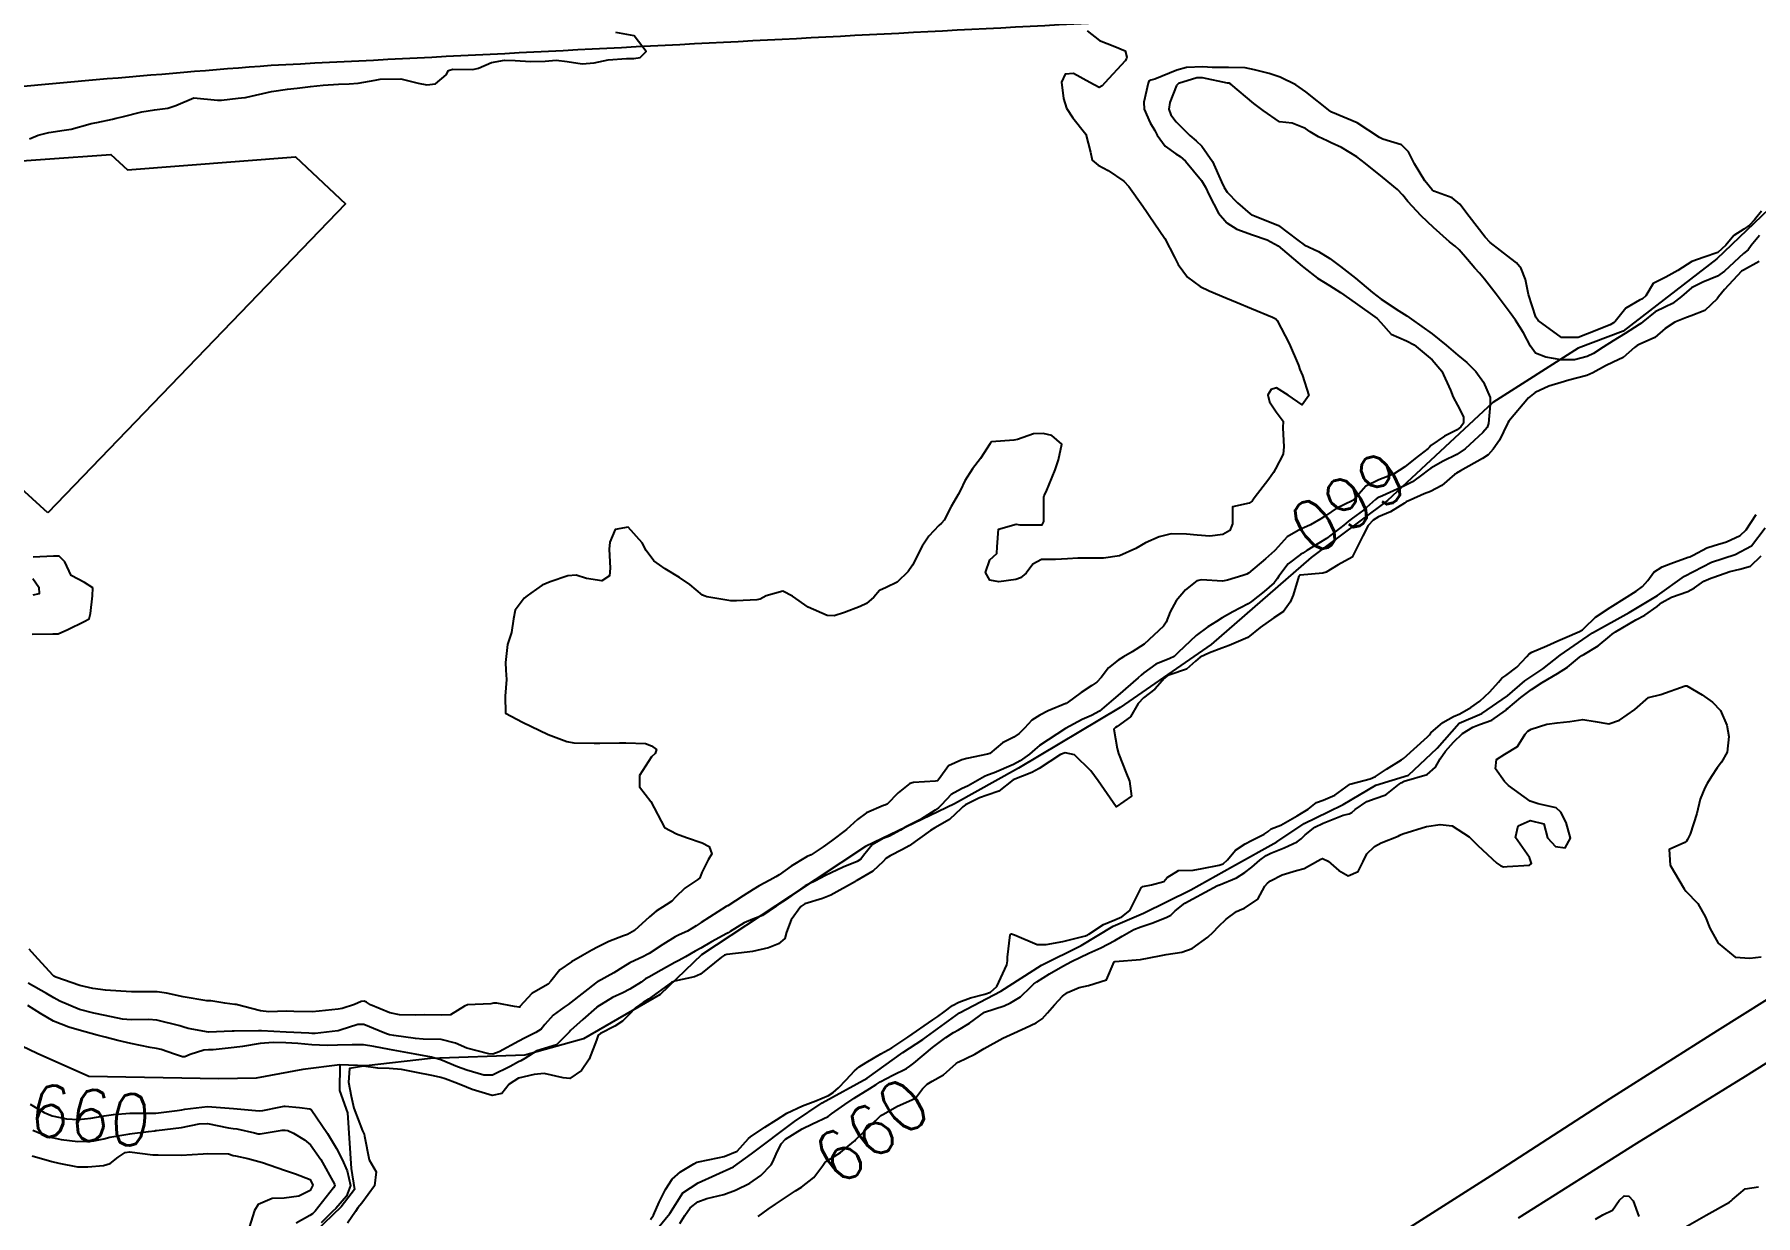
# Model space of a CAD drawing. Header units: metres. Extents: x 292545 to 299085, y 7450245 to 7463078.
# Drawn here: x 295936.3 to 296069.5, y 7459331.9 to 7459423.3 of the extents above; entities that cross this region are included whole.
import ezdxf
from ezdxf.enums import TextEntityAlignment as Align

# ---------------------------------------------------------------- set-up
doc = ezdxf.new("R2010")
doc.units = ezdxf.units.M
for name, color, linetype in [('Cotas', 45, 'Continuous'), ('Curvas de Nivel 1m', 11, 'Continuous'), ('Curvas de Nivel 5m', 15, 'Continuous'), ('Edificações', 30, 'Continuous'), ('Hidrografia', 140, 'Continuous'), ('Linha Férrea', 20, 'Continuous'), ('Vias Primárias', 230, 'Continuous')]:
    doc.layers.add(name, color=color, linetype=linetype)
doc.styles.add('Style-STANDARD', font='STANDARD.shx')

msp = doc.modelspace()

# ---------------------------------------------------------------- linework, layer by layer
at = {"layer": 'Curvas de Nivel 1m', "flags": 128}
for points, elevation in [([(296017.77, 7459423.56), (296018.72, 7459422.8), (296019.91, 7459422.33), (296020.71, 7459422), (296020.84, 7459421.52), (296020.81, 7459421.41), (296020.7, 7459421.24), (296019.13, 7459419.54), (296018.93, 7459419.3), (296018.68, 7459419.16), (296017.96, 7459419.56), (296016.69, 7459420.25), (296016.06, 7459420.2), (296015.78, 7459419.58), (296015.93, 7459418.31), (296016.15, 7459417.57), (296016.65, 7459416.83), (296017.66, 7459415.56), (296018.01, 7459414.16), (296018.15, 7459413.55), (296018.61, 7459413.17), (296019.39, 7459412.75), (296020.59, 7459411.91), (296020.98, 7459411.52), (296022.07, 7459410), (296022.39, 7459409.5), (296022.56, 7459409.27), (296023.77, 7459407.49), (296024.52, 7459406.05), (296024.81, 7459405.48), (296025.53, 7459404.49), (296026.5, 7459403.78), (296027.2, 7459403.44), (296028.48, 7459402.9), (296029.36, 7459402.54), (296030.47, 7459402.06), (296032.1, 7459401.39), (296032.35, 7459401.27), (296032.46, 7459401.14), (296033.39, 7459399.37), (296034.1, 7459397.69), (296034.21, 7459397.36), (296034.42, 7459396.88), (296034.9, 7459395.35), (296034.39, 7459394.61), (296033.31, 7459395.37), (296032.4, 7459395.93), (296031.99, 7459395.8), (296031.73, 7459395.39), (296031.85, 7459394.85), (296032.38, 7459394.08), (296032.93, 7459393.37), (296032.9, 7459392.84), (296032.98, 7459391.37), (296032.91, 7459390.8), (296032.33, 7459389.68), (296032.16, 7459389.38), (296031.81, 7459388.88), (296030.68, 7459387.4), (296030.53, 7459387.18), (296030.3, 7459387.02), (296029, 7459386.72), (296028.99, 7459385.42), (296028.79, 7459384.9), (296028.26, 7459384.58), (296027.24, 7459384.47), (296026.26, 7459384.54), (296025.43, 7459384.62), (296024.26, 7459384.64), (296023.33, 7459384.42), (296022.26, 7459383.96), (296021.52, 7459383.51), (296020.25, 7459382.94), (296019.02, 7459382.77), (296018.25, 7459382.76), (296017.04, 7459382.76), (296016.24, 7459382.71), (296015.32, 7459382.66), (296014.24, 7459382.67), (296013.55, 7459382.3), (296013.04, 7459381.61), (296012.6, 7459381.24), (296012.23, 7459381.12), (296010.92, 7459380.94), (296010.22, 7459381.05), (296009.89, 7459381.65), (296010.24, 7459382.63), (296010.77, 7459383.11), (296010.8, 7459383.63), (296010.91, 7459385), (296012.28, 7459385.38), (296012.56, 7459385.33), (296014.27, 7459385.33), (296014.41, 7459385.6), (296014.41, 7459387.49), (296014.43, 7459387.6), (296014.6, 7459387.89), (296015.28, 7459389.59), (296015.54, 7459390.37), (296015.79, 7459391.58), (296015.02, 7459392.25), (296014.36, 7459392.4), (296013.6, 7459392.37), (296012.36, 7459391.95), (296012.09, 7459391.89), (296010.35, 7459391.77), (296010.25, 7459391.64), (296009.52, 7459390.47), (296008.9, 7459389.66), (296008.31, 7459388.73), (296007.96, 7459388.02), (296007.78, 7459387.68), (296007.23, 7459386.75), (296006.69, 7459385.69), (296006.5, 7459385.47), (296006.28, 7459385.28), (296005.51, 7459384.45), (296005, 7459383.7), (296004.24, 7459382.23), (296003.91, 7459381.72), (296003.06, 7459380.9), (296002.21, 7459380.49), (296001.7, 7459380.26), (296001.26, 7459379.75), (296000.69, 7459379.26), (296000.2, 7459379.02), (295998.98, 7459378.57), (295998.19, 7459378.29), (295997.66, 7459378.32), (295996.19, 7459378.97), (295994.98, 7459379.82), (295994.22, 7459380.22), (295992.93, 7459379.85), (295992.47, 7459379.6), (295992.21, 7459379.53), (295990.63, 7459379.45), (295990.21, 7459379.46), (295988.34, 7459379.77), (295988.21, 7459379.81), (295988.02, 7459379.9), (295987.02, 7459380.72), (295986.23, 7459381.27), (295985.13, 7459381.94), (295984.24, 7459382.56), (295983.64, 7459383.35), (295983.34, 7459383.96), (295982.27, 7459385.15), (295981.26, 7459384.99), (295980.83, 7459383.99), (295980.79, 7459383.45), (295980.88, 7459381.99), (295980.82, 7459381.4), (295980.22, 7459381), (295979.03, 7459381.2), (295978.23, 7459381.45), (295977.6, 7459381.4), (295976.22, 7459380.94), (295975.6, 7459380.67), (295974.73, 7459380.06), (295974.44, 7459379.84), (295974.21, 7459379.67), (295973.52, 7459378.75), (295973.39, 7459378.08), (295973.24, 7459377.01), (295972.92, 7459376.08), (295972.76, 7459374.7), (295972.81, 7459374.09), (295972.84, 7459373.38), (295972.74, 7459372.09), (295972.77, 7459370.76), (295974.09, 7459370.07), (295976.08, 7459369.11), (295977.52, 7459368.58), (295978.07, 7459368.47), (295979.64, 7459368.44), (295980.07, 7459368.45), (295981.59, 7459368.47), (295982.07, 7459368.49), (295983.61, 7459368.42), (295984.07, 7459368.24), (295984.44, 7459367.95), (295984.36, 7459367.65), (295984.06, 7459367.39), (295983.13, 7459365.96), (295983.14, 7459365.07), (295984.02, 7459363.95), (295985.08, 7459361.94), (295985.99, 7459361.45), (295986.76, 7459361.15), (295987.98, 7459360.74), (295988.52, 7459360.45), (295988.72, 7459359.9), (295988.44, 7459359.42), (295987.95, 7459358.46), (295987.81, 7459358.04), (295987.64, 7459357.91), (295986.63, 7459357.23), (295985.93, 7459356.54), (295985.63, 7459356.23), (295985.21, 7459355.94), (295984.42, 7459355.45), (295983.91, 7459355.03), (295982.74, 7459353.97), (295982.21, 7459353.66), (295981.9, 7459353.54), (295980.77, 7459353.11), (295979.88, 7459352.68), (295979.44, 7459352.45), (295978.73, 7459352.02), (295977.87, 7459351.54), (295976.98, 7459350.92), (295976.28, 7459350.05), (295976.08, 7459349.82), (295975.85, 7459349.68), (295974.82, 7459349.08), (295973.89, 7459348.07), (295973.87, 7459348.04), (295973.83, 7459348.02), (295973.48, 7459348.08), (295972.09, 7459348.35), (295971.84, 7459348.33), (295971.64, 7459348.3), (295969.83, 7459348.2), (295969.61, 7459348.12), (295968.52, 7459347.44), (295967.82, 7459347.4), (295966.54, 7459347.44), (295965.82, 7459347.41), (295964.58, 7459347.43), (295963.82, 7459347.59), (295962.34, 7459348.21), (295962.03, 7459348.41), (295961.84, 7459348.49), (295961.6, 7459348.46), (295961.1, 7459348.23), (295960.13, 7459347.93), (295959.83, 7459347.87), (295958.36, 7459347.72), (295957.82, 7459347.68), (295956.4, 7459347.7), (295955.82, 7459347.71), (295954.46, 7459347.67), (295953.82, 7459347.74), (295951.93, 7459348.23), (295951.83, 7459348.25), (295951.07, 7459348.34), (295949.99, 7459348.51), (295949.83, 7459348.52), (295949.67, 7459348.52), (295947.84, 7459348.84), (295946.55, 7459349.11), (295945.84, 7459349.21), (295945.03, 7459349.23), (295943.84, 7459349.23), (295943.01, 7459349.27), (295941.84, 7459349.35), (295940.86, 7459349.48), (295939.85, 7459349.72), (295937.99, 7459350.36), (295937.85, 7459350.43), (295937.76, 7459350.5), (295936.37, 7459352.02), (295935.93, 7459352.52)], 661), ([(295935.95, 7459415.2), (295936.63, 7459415.47), (295937.45, 7459415.69), (295938.63, 7459415.86), (295939.17, 7459415.95), (295940.64, 7459416.35), (295940.74, 7459416.37), (295941.17, 7459416.46), (295942.37, 7459416.73), (295942.65, 7459416.79), (295943.12, 7459416.91), (295944.65, 7459417.28), (295945.63, 7459417.43), (295946.65, 7459417.58), (295947.28, 7459417.77), (295948.66, 7459418.38), (295950.49, 7459418.18), (295950.66, 7459418.18), (295950.81, 7459418.2), (295952.09, 7459418.34), (295952.61, 7459418.39), (295952.66, 7459418.39), (295952.76, 7459418.42), (295954.67, 7459418.87), (295955.92, 7459419.04), (295956.67, 7459419.12), (295957.69, 7459419.25), (295958.67, 7459419.34), (295959.85, 7459419.42), (295960.68, 7459419.46), (295961.39, 7459419.51), (295962.68, 7459419.74), (295963.07, 7459419.81), (295964.68, 7459419.83), (295966.02, 7459419.51), (295966.68, 7459419.38), (295967.37, 7459419.45), (295968.18, 7459420.15), (295968.36, 7459420.47), (295968.69, 7459420.59), (295970.25, 7459420.55), (295970.69, 7459420.66), (295971.7, 7459421.1), (295972.7, 7459421.27), (295973.52, 7459421.26), (295974.7, 7459421.18), (295975.85, 7459421.2), (295976.7, 7459421.27), (295977.54, 7459421.19), (295978.69, 7459420.99), (295979.63, 7459421.07), (295980.7, 7459421.31), (295982.13, 7459421.41), (295982.7, 7459421.42), (295983.18, 7459421.49), (295983.64, 7459421.96), (295982.72, 7459423.16), (295981.3, 7459423.42)], 661), ([(296069.77, 7459407.71), (296069.12, 7459406.94), (296068.87, 7459406.61), (296068.53, 7459406.32), (296067.05, 7459404.97), (296066.51, 7459404.57), (296065.38, 7459404.12), (296064.5, 7459403.67), (296063.72, 7459403.01), (296063.04, 7459402.47), (296062.48, 7459402.2), (296061.7, 7459401.82), (296060.73, 7459401.05), (296060.59, 7459400.92), (296060.46, 7459400.83), (296059.38, 7459400.13), (296058.45, 7459399.57), (296057.67, 7459399.08), (296056.93, 7459398.59), (296056.43, 7459398.35), (296055.45, 7459398.09), (296054.43, 7459398.1), (296053.24, 7459398.32), (296052.44, 7459398.61), (296052.05, 7459399.15), (296051.5, 7459400.2), (296050.89, 7459401.16), (296050.47, 7459401.74), (296049.38, 7459403.18), (296048.5, 7459404.33), (296048.11, 7459404.8), (296047.75, 7459405.2), (296047.18, 7459405.87), (296046.53, 7459406.62), (296046.21, 7459406.9), (296045.78, 7459407.22), (296044.55, 7459408.33), (296043.6, 7459409.25), (296042.57, 7459410.36), (296042.17, 7459410.85), (296041.76, 7459411.27), (296040.6, 7459412.23), (296039.28, 7459413.3), (296038.62, 7459413.81), (296037.43, 7459414.52), (296036.63, 7459414.88), (296036.32, 7459415.03), (296035.66, 7459415.34), (296035.01, 7459415.73), (296034.64, 7459415.99), (296033.61, 7459416.41), (296032.64, 7459416.51), (296031.36, 7459417.39), (296030.66, 7459417.93), (296028.87, 7459419.43), (296028.74, 7459419.49), (296028.68, 7459419.49), (296028.62, 7459419.5), (296026.69, 7459419.92), (296026.23, 7459419.92), (296024.82, 7459419.47), (296024.74, 7459419.41), (296024.68, 7459419.31), (296024.14, 7459418), (296024.08, 7459417.48), (296024.23, 7459417.06), (296024.64, 7459416.52), (296025.69, 7459415.46), (296026.2, 7459415.03), (296026.62, 7459414.63), (296027.44, 7459413.44), (296028.16, 7459411.86), (296028.35, 7459411.43), (296028.58, 7459411.07), (296029.39, 7459410.24), (296030.37, 7459409.4), (296030.48, 7459409.32), (296030.56, 7459409.29), (296030.71, 7459409.25), (296032.55, 7459408.5), (296034.05, 7459407.36), (296034.53, 7459407.01), (296035.65, 7459406.47), (296036.52, 7459405.94), (296037.36, 7459405.32), (296038.5, 7459404.43), (296039.84, 7459403.3), (296040.49, 7459402.8), (296041.86, 7459401.88), (296042.47, 7459401.5), (296042.85, 7459401.26), (296044.45, 7459400.12), (296045.53, 7459399.23), (296046.44, 7459398.46), (296047.12, 7459397.9), (296047.83, 7459397.2), (296048.41, 7459396.38), (296048.93, 7459395.18), (296048.93, 7459394.64), (296048.81, 7459393.19), (296048.7, 7459392.86), (296048.36, 7459392.49), (296047.69, 7459391.87), (296046.99, 7459391.21), (296046.34, 7459390.77), (296045.3, 7459390.26), (296044.33, 7459389.72), (296044.05, 7459389.52), (296043.72, 7459389.25), (296042.91, 7459388.66), (296042.31, 7459388.35), (296040.6, 7459387.58), (296040.3, 7459387.45), (296040.2, 7459387.4), (296040.07, 7459387.29), (296039.12, 7459386.48), (296038.28, 7459385.85), (296037.97, 7459385.62), (296037.6, 7459385.32), (296036.26, 7459384.27), (296035.68, 7459383.92), (296034.75, 7459383.35), (296034.45, 7459383.16), (296034.25, 7459383.05), (296033.3, 7459382.31), (296032.59, 7459381.38), (296032.46, 7459381.15), (296032.23, 7459380.86), (296031.44, 7459380.17), (296030.46, 7459379.41), (296030.2, 7459379.24), (296029.02, 7459378.6), (296028.19, 7459378.14), (296027.75, 7459377.87), (296027.1, 7459377.44), (296026.18, 7459376.79), (296024.81, 7459375.47), (296024.48, 7459375.15), (296024.16, 7459375), (296023.08, 7459374.56), (296022.14, 7459373.88), (296021.93, 7459373.71), (296021.7, 7459373.51), (296020.12, 7459372.15), (296019.79, 7459371.86), (296019.44, 7459371.54), (296018.72, 7459370.93), (296018.1, 7459370.6), (296017.37, 7459370.28), (296016.08, 7459369.59), (296014.07, 7459368.26), (296013.7, 7459367.97), (296013.31, 7459367.61), (296012.59, 7459367.08), (296012.05, 7459366.81), (296010.56, 7459366.16), (296010.05, 7459365.97), (296009.81, 7459365.88), (296009.45, 7459365.66), (296008.55, 7459365.15), (296008.03, 7459364.93), (296007.23, 7459364.48), (296006.49, 7459363.69), (296006.26, 7459363.44), (296006.01, 7459363.26), (296004.86, 7459362.56), (296004, 7459362.11), (296003.74, 7459361.98), (296003.33, 7459361.73), (296002.46, 7459361.27), (296001.99, 7459361.08), (296001.13, 7459360.6), (296000.47, 7459359.75), (296000.25, 7459359.47), (295999.97, 7459359.31), (295998.88, 7459358.86), (295997.95, 7459358.42), (295997.53, 7459358.21), (295996.74, 7459357.8), (295996.2, 7459357.55), (295995.94, 7459357.41), (295994.47, 7459356.37), (295993.92, 7459356), (295993.83, 7459355.94), (295993.7, 7459355.84), (295992.64, 7459355.13), (295991.91, 7459354.83), (295991.23, 7459354.55), (295990.14, 7459353.88), (295989.99, 7459353.79), (295989.9, 7459353.74), (295988.71, 7459353.08), (295987.88, 7459352.59), (295987.44, 7459352.35), (295986.7, 7459351.92), (295986.17, 7459351.63), (295985.87, 7459351.48), (295984.81, 7459350.89), (295983.86, 7459350.35), (295983.61, 7459350.21), (295983.26, 7459349.97), (295982.4, 7459349.42), (295981.84, 7459349.14), (295981.06, 7459348.77), (295979.83, 7459348.02), (295979.81, 7459348), (295978.76, 7459347.07), (295977.81, 7459346.22), (295977.71, 7459346.13), (295977.63, 7459346.03), (295976.71, 7459345.12), (295975.79, 7459344.84), (295975.2, 7459344.65), (295974.27, 7459344.07), (295973.96, 7459343.88), (295973.78, 7459343.79), (295973.14, 7459343.44), (295971.77, 7459342.78), (295971.1, 7459342.78), (295969.77, 7459343.17), (295969.07, 7459343.42), (295967.78, 7459343.95), (295967.06, 7459344.16), (295965.79, 7459344.4), (295965.51, 7459344.45), (295963.79, 7459344.76), (295962.58, 7459344.99), (295961.79, 7459345.12), (295960.91, 7459345.11), (295959.79, 7459345.08), (295958.97, 7459345.07), (295957.79, 7459345.11), (295956.72, 7459345.21), (295955.79, 7459345.27), (295954.8, 7459345.3), (295953.79, 7459345.21), (295952.44, 7459344.98), (295951.79, 7459344.9), (295950.16, 7459344.73), (295949.79, 7459344.72), (295949.44, 7459344.71), (295948.38, 7459344.37), (295947.96, 7459344.2), (295947.78, 7459344.2), (295947.64, 7459344.24), (295947.17, 7459344.39), (295946.13, 7459344.75), (295945.79, 7459344.83), (295945.3, 7459344.91), (295943.79, 7459345.21), (295942.79, 7459345.45), (295941.8, 7459345.7), (295941.2, 7459345.87), (295939.81, 7459346.26), (295938.99, 7459346.49), (295937.82, 7459346.94), (295936.8, 7459347.53), (295935.83, 7459348.16)], 659), ([(296069.74, 7459405.71), (296068.51, 7459405.05), (296068.36, 7459404.95), (296067.06, 7459403.53), (296066.6, 7459402.98), (296066.49, 7459402.83), (296065.54, 7459401.93), (296064.47, 7459401.5), (296064.1, 7459401.37), (296063.21, 7459401.02), (296062.46, 7459400.52), (296061.66, 7459399.83), (296060.45, 7459399.28), (296060.29, 7459399.21), (296060.09, 7459399.05), (296059.22, 7459398.28), (296058.43, 7459397.92), (296057.85, 7459397.65), (296056.87, 7459397.09), (296056.41, 7459396.9), (296055, 7459396.52), (296054.41, 7459396.36), (296053.47, 7459396.06), (296052.4, 7459395.57), (296051.89, 7459395.15), (296050.37, 7459393.37), (296050.3, 7459393.24), (296050.27, 7459393.17), (296049.64, 7459391.89), (296049.15, 7459391.18), (296048.77, 7459390.76), (296048.34, 7459390.47), (296046.64, 7459389.52), (296046.32, 7459389.33), (296046.26, 7459389.29), (296046.17, 7459389.22), (296045.18, 7459388.37), (296044.31, 7459387.93), (296043.83, 7459387.73), (296042.73, 7459387.26), (296042.44, 7459387.12), (296042.3, 7459387.02), (296041.21, 7459386.35), (296040.28, 7459385.96), (296039.87, 7459385.71), (296039.5, 7459385.3), (296039.09, 7459384.48), (296038.49, 7459383.31), (296038.42, 7459383.14), (296038.25, 7459382.83), (296037.16, 7459382.24), (296036.24, 7459381.68), (296035.98, 7459381.6), (296034.23, 7459381.45), (296034.17, 7459381.42), (296034.13, 7459381.36), (296033.68, 7459379.9), (296033.46, 7459379.37), (296032.94, 7459378.63), (296032.19, 7459378.14), (296031.14, 7459377.4), (296030.18, 7459376.63), (296028.75, 7459376), (296028.17, 7459375.81), (296027.23, 7459375.44), (296026.5, 7459375.1), (296026.15, 7459374.79), (296025.43, 7459374.18), (296024.14, 7459373.74), (296023.95, 7459373.67), (296023.74, 7459373.48), (296022.98, 7459372.64), (296022.12, 7459371.97), (296021.71, 7459371.51), (296021.12, 7459370.49), (296020.09, 7459369.74), (296019.95, 7459369.67), (296019.82, 7459369.53), (296020.07, 7459368.05), (296020.19, 7459367.66), (296020.24, 7459367.53), (296020.75, 7459366.22), (296021.03, 7459365.52), (296021.2, 7459364.34), (296020.01, 7459363.53), (296018.62, 7459365.54), (296018.05, 7459366.32), (296016.77, 7459367.56), (296016.06, 7459367.7), (296015.7, 7459367.58), (296014.05, 7459366.48), (296013.49, 7459366.17), (296012.04, 7459365.62), (296010.93, 7459364.74), (296010.02, 7459364.43), (296009.44, 7459364.23), (296008.36, 7459363.67), (296008.15, 7459363.53), (296008.01, 7459363.39), (296007.12, 7459362.56), (296005.99, 7459361.9), (296005.65, 7459361.7), (296003.98, 7459360.5), (296003.48, 7459360.22), (296002.52, 7459359.73), (296002.19, 7459359.52), (296001.97, 7459359.3), (296001.17, 7459358.54), (295999.94, 7459357.82), (295999.9, 7459357.8), (295999.83, 7459357.76), (295997.93, 7459356.69), (295997.29, 7459356.44), (295995.93, 7459356.02), (295995.62, 7459355.81), (295994.86, 7459354.78), (295994.51, 7459353.83), (295994.38, 7459353.35), (295993.89, 7459352.94), (295993.11, 7459352.62), (295991.88, 7459352.34), (295991.47, 7459352.28), (295989.88, 7459352.11), (295989.71, 7459352.05), (295989.47, 7459351.89), (295987.86, 7459350.58), (295987.4, 7459350.37), (295985.85, 7459350.03), (295985.62, 7459349.93), (295983.84, 7459348.66), (295983.41, 7459348.39), (295982.83, 7459347.97), (295982.34, 7459347.46), (295981.82, 7459346.96), (295981.23, 7459346.57), (295980.12, 7459346), (295979.94, 7459345.86), (295979.8, 7459345.49), (295979.25, 7459344.01), (295978.66, 7459343.13), (295977.76, 7459342.51), (295977.24, 7459342.56), (295975.77, 7459342.91), (295975, 7459342.83), (295973.77, 7459342.53), (295973.06, 7459342.08), (295972.49, 7459341.36), (295971.75, 7459341.2), (295970.2, 7459341.67), (295969.76, 7459341.84), (295969.05, 7459342.13), (295968.1, 7459342.48), (295967.77, 7459342.58), (295967.2, 7459342.72), (295965.77, 7459343.01), (295964.74, 7459343.21), (295963.77, 7459343.29), (295962.89, 7459343.32), (295961.78, 7459343.46), (295960.71, 7459343.29), (295960.62, 7459342.23), (295960.84, 7459341.14), (295961.03, 7459340.23), (295961.72, 7459338.46), (295961.79, 7459338.3), (295961.83, 7459338.22), (295961.87, 7459338.05), (295962.24, 7459336.21), (295962.77, 7459335.3), (295962.65, 7459334.21), (295961.65, 7459332.87), (295961.35, 7459332.52), (295961.18, 7459332.22), (295960.54, 7459331.32)], 658), ([(295983.98, 7459331.62), (295984.21, 7459331.95), (295984.67, 7459332.96), (295985.14, 7459333.94), (295985.67, 7459334.73), (295986.3, 7459335.3), (295987.33, 7459335.91), (295987.57, 7459336.03), (295987.69, 7459336.07), (295989.2, 7459336.39), (295989.69, 7459336.47), (295990.69, 7459336.88), (295991.57, 7459337.86), (295991.71, 7459338.01), (295992.83, 7459338.74), (295993.73, 7459339.32), (295994.54, 7459339.83), (295995.74, 7459340.41), (295996.77, 7459340.78), (295997.75, 7459341.2), (295998.11, 7459341.43), (295998.52, 7459341.78), (295999.12, 7459342.42), (295999.77, 7459343.11), (296000.13, 7459343.41), (296000.66, 7459343.76), (296001.79, 7459344.41), (296002.64, 7459344.89), (296003.8, 7459345.65), (296003.89, 7459345.72), (296005.82, 7459347.05), (296006.2, 7459347.31), (296006.71, 7459347.68), (296007.35, 7459348.16), (296007.83, 7459348.41), (296008.74, 7459348.76), (296009.84, 7459349.04), (296010.29, 7459349.2), (296010.77, 7459349.64), (296011.55, 7459351.3), (296011.6, 7459351.62), (296011.6, 7459351.91), (296011.81, 7459353.62), (296011.9, 7459353.7), (296012.13, 7459353.62), (296013.89, 7459352.87), (296014.59, 7459352.88), (296015.89, 7459353.1), (296017.64, 7459353.55), (296017.82, 7459353.62), (296017.89, 7459353.68), (296019.02, 7459354.42), (296019.91, 7459354.78), (296020.43, 7459355.01), (296021.05, 7459355.51), (296021.94, 7459357.25), (296022.07, 7459357.37), (296022.73, 7459357.49), (296023.68, 7459357.75), (296023.95, 7459358.05), (296024.83, 7459358.6), (296025.96, 7459358.64), (296026.66, 7459358.75), (296027.97, 7459359.01), (296028.28, 7459359.12), (296028.61, 7459359.42), (296029.23, 7459360.17), (296029.99, 7459360.67), (296030.48, 7459360.91), (296031.46, 7459361.4), (296031.77, 7459361.62), (296032, 7459361.82), (296032.73, 7459362.11), (296034.01, 7459362.84), (296034.34, 7459363.03), (296034.85, 7459363.35), (296035.49, 7459363.87), (296036.02, 7459364.03), (296036.92, 7459364.44), (296038.04, 7459365.26), (296038.07, 7459365.28), (296038.18, 7459365.31), (296039.65, 7459365.69), (296040.05, 7459365.87), (296040.9, 7459366.43), (296042.06, 7459367.15), (296042.23, 7459367.27), (296044.08, 7459368.93), (296044.23, 7459369.09), (296044.35, 7459369.24), (296045.26, 7459370.06), (296046.1, 7459370.51), (296046.58, 7459370.73), (296047.44, 7459371.2), (296048.12, 7459371.7), (296048.89, 7459372.42), (296049.57, 7459373.18), (296049.83, 7459373.48), (296050.14, 7459373.69), (296050.99, 7459374.32), (296051.76, 7459375.15), (296051.95, 7459375.36), (296052.16, 7459375.49), (296053.31, 7459375.99), (296054.17, 7459376.37), (296054.69, 7459376.6), (296055.84, 7459377.1), (296056.07, 7459377.22), (296056.19, 7459377.34), (296057.08, 7459378.21), (296058.2, 7459378.95), (296058.42, 7459379.08), (296060.21, 7459380.21), (296060.7, 7459380.56), (296061.11, 7459381.04), (296061.59, 7459381.67), (296062.24, 7459382.09), (296062.91, 7459382.36), (296064.25, 7459382.83), (296064.38, 7459382.87), (296064.62, 7459383), (296065.69, 7459383.55), (296066.26, 7459383.75), (296067.2, 7459384.03), (296068.27, 7459384.51), (296068.74, 7459384.95), (296069.49, 7459386.15)], 658), ([(295936.17, 7459376.87), (295937.77, 7459376.9), (295938.17, 7459376.9), (295938.92, 7459377.24), (295940.18, 7459377.87), (295940.58, 7459378.07), (295940.67, 7459378.47), (295940.83, 7459379.84), (295940.85, 7459380.46), (295940.22, 7459380.89), (295939.17, 7459381.43), (295938.7, 7459382.49), (295938.24, 7459382.91), (295937.82, 7459382.92), (295936.24, 7459382.85)], 661), ([(295986.26, 7459331.3), (295986.64, 7459331.92), (295987.05, 7459332.52), (295987.65, 7459332.98), (295988.34, 7459333.22), (295989.66, 7459333.54), (295990.57, 7459333.88), (295991.67, 7459334.42), (295992.51, 7459335.02), (295993.31, 7459335.84), (295993.45, 7459336.08), (295993.7, 7459336.66), (295994.09, 7459337.45), (295994.43, 7459337.83), (295995.72, 7459338.63), (295996.52, 7459339.01), (295997.73, 7459339.58), (295997.85, 7459339.67), (295997.98, 7459339.79), (295999.02, 7459340.49), (295999.75, 7459340.99), (296000.95, 7459341.75), (296001.44, 7459342.06), (296001.76, 7459342.26), (296002.74, 7459342.76), (296003.78, 7459343.28), (296004.04, 7459343.46), (296004.35, 7459343.71), (296005.8, 7459344.91), (296006.84, 7459345.68), (296007.42, 7459346.06), (296007.81, 7459346.29), (296008.67, 7459346.8), (296009.82, 7459347.65), (296011.33, 7459348.13), (296011.83, 7459348.36), (296012.61, 7459348.84), (296013.41, 7459349.6), (296013.63, 7459349.83), (296013.86, 7459350), (296014.84, 7459350.61), (296015.87, 7459351.2), (296016.55, 7459351.57), (296017.88, 7459352.21), (296018.81, 7459352.61), (296019.89, 7459353.18), (296020.47, 7459353.52), (296021.38, 7459354.03), (296021.9, 7459354.25), (296022.85, 7459354.55), (296023.92, 7459354.98), (296024.24, 7459355.16), (296024.57, 7459355.47), (296025.32, 7459356.07), (296025.93, 7459356.4), (296027.85, 7459357.43), (296027.91, 7459357.47), (296027.94, 7459357.48), (296029.32, 7459358.04), (296029.96, 7459358.44), (296030.5, 7459358.87), (296031.11, 7459359.4), (296031.6, 7459359.76), (296031.97, 7459359.94), (296033, 7459360.36), (296033.99, 7459360.83), (296034.31, 7459361.04), (296034.63, 7459361.35), (296035.38, 7459361.96), (296036, 7459362.27), (296037.56, 7459362.87), (296038.01, 7459362.99), (296038.23, 7459363.09), (296038.48, 7459363.31), (296039.38, 7459363.94), (296040.03, 7459364.16), (296040.85, 7459364.46), (296041.88, 7459365.27), (296041.97, 7459365.34), (296042.04, 7459365.39), (296042.28, 7459365.5), (296044.05, 7459366.02), (296044.7, 7459366.59), (296045.07, 7459367.23), (296045.47, 7459367.82), (296046.08, 7459368.54), (296046.8, 7459369.21), (296047.59, 7459369.7), (296048.09, 7459369.89), (296049.05, 7459370.23), (296050.11, 7459370.99), (296050.2, 7459371.08), (296050.31, 7459371.17), (296051.29, 7459371.99), (296052.13, 7459372.6), (296052.96, 7459373.14), (296054.14, 7459373.83), (296054.92, 7459374.33), (296055.83, 7459375.1), (296056.02, 7459375.23), (296056.16, 7459375.3), (296057.29, 7459375.97), (296058.18, 7459376.72), (296058.37, 7459376.89), (296058.62, 7459377.07), (296060.19, 7459378), (296060.88, 7459378.36), (296061.84, 7459379.03), (296062.04, 7459379.2), (296062.21, 7459379.32), (296062.94, 7459379.75), (296064.21, 7459380.19), (296064.74, 7459380.47), (296065.45, 7459380.99), (296066, 7459381.21), (296066.23, 7459381.3), (296067.47, 7459381.73), (296068.24, 7459381.9), (296069.05, 7459382.14), (296069.89, 7459382.94)], 659), ([(295936.22, 7459381.18), (295936.68, 7459380.52), (295936.71, 7459380.01), (295936.21, 7459379.9)], 661), ([(295936.01, 7459340.53), (295937.1, 7459339.88), (295937.72, 7459339.63), (295938.81, 7459339.4), (295939.72, 7459339.33), (295940.7, 7459339.44), (295941.72, 7459339.62), (295942.45, 7459339.72), (295943.73, 7459339.83), (295944.32, 7459339.83), (295945.73, 7459339.82), (295947.37, 7459340.03), (295947.73, 7459340.09), (295947.98, 7459340.13), (295949.73, 7459340.34), (295951.73, 7459340.19), (295953.45, 7459340.04), (295953.73, 7459340.02), (295954, 7459340.04), (295955.27, 7459340.29), (295955.65, 7459340.37), (295955.73, 7459340.38), (295956.83, 7459340.27), (295957.65, 7459340.18), (295957.73, 7459340.12), (295959, 7459338.25), (295959.7, 7459337.09), (295960.13, 7459336.24), (295960.53, 7459335.38), (295960.78, 7459334.23), (295960.47, 7459333.42), (295959.65, 7459332.46), (295959.43, 7459332.24), (295958.52, 7459331.36)], 659), ([(295936.17, 7459336.52), (295937.69, 7459336.09), (295938.22, 7459335.96), (295939.68, 7459335.69), (295940.46, 7459335.69), (295941.68, 7459335.79), (295942.2, 7459335.93), (295942.82, 7459336.44), (295943.35, 7459336.78), (295943.7, 7459336.83), (295945.5, 7459336.6), (295945.69, 7459336.6), (295945.9, 7459336.61), (295947.69, 7459336.58), (295949.38, 7459336.68), (295949.7, 7459336.71), (295951.36, 7459336.68), (295951.7, 7459336.57), (295951.88, 7459336.52), (295952.85, 7459336.32), (295953.69, 7459336.1), (295953.98, 7459336.01), (295955.68, 7459335.42), (295956.54, 7459335.15), (295957.67, 7459334.71), (295957.87, 7459334.26), (295957.66, 7459333.84), (295956.78, 7459333.4), (295955.65, 7459333.25), (295954.73, 7459333.22), (295953.65, 7459332.78), (295953.37, 7459332.31), (295952.95, 7459330.99)], 661), ([(296064, 7459331.01), (296065.64, 7459331.95), (296067.44, 7459332.96), (296067.57, 7459333.05), (296067.66, 7459333.16), (296068.65, 7459333.97), (296069.67, 7459334.14)], 661), ([(296057.08, 7459331.64), (296057.64, 7459331.96), (296058.39, 7459332.33), (296058.91, 7459333.07), (296059.29, 7459333.44), (296059.66, 7459333.41), (296059.99, 7459333.05), (296060.42, 7459331.83)], 661)]:
    msp.add_lwpolyline(points, dxfattribs=dict(at, elevation=elevation))
at = {"layer": 'Curvas de Nivel 5m', "elevation": 660, "flags": 128}
for points in [[(296069.91, 7459409.59), (296069.38, 7459408.94), (296068.98, 7459408.52), (296068.55, 7459408.22), (296067.78, 7459407.72), (296067.15, 7459406.97), (296066.53, 7459406.41), (296065.47, 7459406.04), (296064.52, 7459405.7), (296063.44, 7459405.02), (296062.51, 7459404.5), (296061.54, 7459404.01), (296060.98, 7459403.05), (296060.72, 7459402.82), (296060.49, 7459402.71), (296059.43, 7459402.11), (296058.6, 7459401.07), (296058.53, 7459401), (296058.46, 7459400.96), (296058.21, 7459400.82), (296056.45, 7459400.11), (296055.73, 7459399.83), (296054.45, 7459399.82), (296052.65, 7459401.14), (296052.47, 7459401.4), (296051.89, 7459403.15), (296051.66, 7459404.31), (296051.33, 7459405.16), (296050.96, 7459405.61), (296050.52, 7459405.94), (296048.92, 7459407.19), (296048.54, 7459407.6), (296047.3, 7459409.2), (296046.57, 7459410.15), (296045.98, 7459410.62), (296044.58, 7459411.14), (296044.43, 7459411.24), (296043.88, 7459411.96), (296043.08, 7459413.26), (296042.62, 7459414.18), (296042.08, 7459414.72), (296040.63, 7459415.16), (296040.38, 7459415.29), (296038.64, 7459416.44), (296036.74, 7459417.24), (296036.65, 7459417.27), (296036.61, 7459417.29), (296036.56, 7459417.33), (296034.68, 7459418.84), (296033.89, 7459419.37), (296032.69, 7459419.97), (296031.84, 7459420.24), (296030.69, 7459420.54), (296029.97, 7459420.69), (296028.7, 7459420.72), (296027.42, 7459420.72), (296026.7, 7459420.76), (296025.45, 7459420.71), (296024.69, 7459420.5), (296023, 7459419.81), (296022.69, 7459419.73), (296022.54, 7459419.65), (296022.47, 7459419.5), (296022.15, 7459418.02), (296022.18, 7459417.5), (296022.64, 7459416.44), (296022.98, 7459415.84), (296023.18, 7459415.49), (296023.78, 7459414.64), (296024.62, 7459414.04), (296024.96, 7459413.82), (296025.37, 7459413.47), (296026.59, 7459411.98), (296026.9, 7459411.45), (296027.19, 7459410.83), (296027.91, 7459409.44), (296028.56, 7459408.71), (296029.34, 7459408.21), (296030.55, 7459407.76), (296031.68, 7459407.39), (296032.53, 7459406.93), (296034.39, 7459405.36), (296034.51, 7459405.25), (296035.57, 7459404.41), (296036.5, 7459403.86), (296037.34, 7459403.32), (296038.48, 7459402.5), (296040.19, 7459401.29), (296040.46, 7459400.98), (296041.27, 7459400.09), (296042.45, 7459399.58), (296043.05, 7459399.25), (296044.43, 7459398.09), (296045.19, 7459397.23), (296045.87, 7459395.75), (296046.06, 7459395.22), (296046.39, 7459394.6), (296046.87, 7459393.7), (296046.87, 7459393.21), (296046.67, 7459392.92), (296046.37, 7459392.7), (296045.39, 7459392.2), (296044.35, 7459391.48), (296044.23, 7459391.35), (296044.12, 7459391.24), (296043.13, 7459390.46), (296042.33, 7459389.83), (296041.45, 7459389.27), (296040.32, 7459388.81), (296039.3, 7459388.32), (296038.42, 7459387.31), (296038.36, 7459387.25), (296038.3, 7459387.21), (296037.03, 7459386.59), (296036.28, 7459386.1), (296035.82, 7459385.81), (296035.03, 7459385.35), (296034.52, 7459385.11), (296034.27, 7459385.01), (296033.22, 7459384.41), (296032.31, 7459383.38), (296032.28, 7459383.35), (296032.25, 7459383.32), (296031.55, 7459382.7), (296030.23, 7459381.59), (296030.12, 7459381.52), (296029.8, 7459381.41), (296028.61, 7459381.05), (296028.23, 7459380.99), (296026.6, 7459381.08), (296026.23, 7459381), (296025.36, 7459380.32), (296024.65, 7459379.47), (296024.19, 7459378.61), (296023.87, 7459377.8), (296023.66, 7459377.49), (296022.17, 7459376.12), (296021.23, 7459375.51), (296020.56, 7459375.12), (296020.15, 7459374.88), (296019.4, 7459374.28), (296018.84, 7459373.54), (296018.5, 7459373.18), (296018.13, 7459372.9), (296017.3, 7459372.38), (296016.22, 7459371.57), (296016.15, 7459371.53), (296016.11, 7459371.51), (296014.75, 7459370.94), (296014.1, 7459370.61), (296013.48, 7459370.22), (296012.9, 7459369.61), (296012.5, 7459369.2), (296012.08, 7459368.92), (296011.22, 7459368.49), (296010.22, 7459367.65), (296010.06, 7459367.59), (296008.46, 7459367.26), (296008.06, 7459367.16), (296007.04, 7459366.7), (296006.32, 7459365.69), (296006.18, 7459365.55), (296006.04, 7459365.5), (296004.34, 7459365.42), (296004.04, 7459365.34), (296003.15, 7459364.61), (296002.3, 7459363.74), (296002.1, 7459363.65), (296002.01, 7459363.63), (296000.69, 7459363.07), (296000, 7459362.55), (295999.14, 7459361.77), (295997.98, 7459360.9), (295997.35, 7459360.43), (295996.41, 7459359.81), (295996.1, 7459359.68), (295995.97, 7459359.62), (295994.86, 7459358.93), (295993.95, 7459358.28), (295993.68, 7459358.11), (295993.21, 7459357.85), (295992.39, 7459357.41), (295991.94, 7459357.13), (295991.16, 7459356.64), (295989.96, 7459355.88), (295989.94, 7459355.87), (295989.85, 7459355.81), (295987.91, 7459354.58), (295987.51, 7459354.31), (295986.84, 7459353.92), (295986.2, 7459353.63), (295985.9, 7459353.48), (295984.94, 7459352.89), (295983.88, 7459352.18), (295983.74, 7459352.1), (295983.45, 7459351.96), (295982.39, 7459351.45), (295981.86, 7459351.13), (295981.16, 7459350.69), (295979.89, 7459350), (295979.87, 7459349.99), (295979.74, 7459349.89), (295977.84, 7459348.43), (295977.61, 7459348.25), (295977.31, 7459348.04), (295976.47, 7459347.4), (295975.81, 7459346.68), (295975.52, 7459346.34), (295975.11, 7459346.06), (295974.24, 7459345.63), (295973.8, 7459345.39), (295972.27, 7459344.57), (295971.79, 7459344.4), (295971.48, 7459344.41), (295969.79, 7459344.86), (295968.91, 7459345.25), (295967.8, 7459345.53), (295966.4, 7459345.56), (295965.8, 7459345.61), (295964.13, 7459345.85), (295963.8, 7459345.9), (295963.57, 7459345.96), (295963.01, 7459346.2), (295961.81, 7459346.68), (295961.36, 7459346.68), (295959.99, 7459346.24), (295959.84, 7459346.2), (295959.8, 7459346.19), (295958.05, 7459346), (295957.8, 7459346), (295957.56, 7459346.02), (295955.8, 7459346.11), (295953.9, 7459346.21), (295953.8, 7459346.2), (295953.68, 7459346.19), (295951.8, 7459346.18), (295951.64, 7459346.17), (295949.8, 7459346.1), (295948.24, 7459346.38), (295947.81, 7459346.52), (295947.59, 7459346.59), (295945.81, 7459347.02), (295945.15, 7459347.08), (295943.81, 7459347.06), (295943.14, 7459347.11), (295941.82, 7459347.38), (295940.93, 7459347.57), (295939.83, 7459347.85), (295938.3, 7459348.5), (295937.84, 7459348.75), (295937.26, 7459349.08), (295935.85, 7459349.9)], [(295992.32, 7459331.85), (295993.09, 7459332.41), (295993.65, 7459332.79), (295995.21, 7459333.82), (295995.67, 7459334.11), (295996.61, 7459334.86), (295997.31, 7459335.79), (295997.46, 7459336.01), (295997.69, 7459336.18), (295998.68, 7459336.8), (295999.71, 7459337.63), (295999.78, 7459337.7), (295999.84, 7459337.77), (296001.73, 7459339.58), (296001.81, 7459339.66), (296001.95, 7459339.74), (296003.09, 7459340.37), (296003.74, 7459340.65), (296004.47, 7459340.99), (296005.03, 7459341.71), (296005.38, 7459342.08), (296005.76, 7459342.32), (296006.66, 7459342.8), (296007.63, 7459343.67), (296007.78, 7459343.78), (296009.06, 7459344.39), (296009.79, 7459344.83), (296011.23, 7459345.63), (296011.81, 7459345.88), (296013, 7459346.42), (296013.82, 7459346.82), (296014.28, 7459347.14), (296014.7, 7459347.59), (296015.22, 7459348.2), (296015.84, 7459348.88), (296016.25, 7459349.17), (296017.15, 7459349.56), (296017.85, 7459349.72), (296019.25, 7459350.14), (296019.85, 7459351.53), (296019.86, 7459351.54), (296019.91, 7459351.56), (296021.88, 7459351.73), (296023.36, 7459352.01), (296023.88, 7459352.11), (296025.07, 7459352.28), (296025.88, 7459352.57), (296027.1, 7459353.44), (296027.51, 7459353.82), (296027.91, 7459354.26), (296028.5, 7459354.84), (296029.31, 7459355.42), (296029.73, 7459355.61), (296029.93, 7459355.68), (296030.95, 7459356.38), (296031.51, 7459357.39), (296031.71, 7459357.63), (296031.95, 7459357.8), (296032.84, 7459358.27), (296033.96, 7459358.6), (296034.55, 7459358.76), (296035.61, 7459359.34), (296035.83, 7459359.48), (296035.97, 7459359.52), (296036.39, 7459359.33), (296037.23, 7459358.6), (296037.95, 7459358.19), (296038.72, 7459358.53), (296039.1, 7459359.3), (296039.38, 7459359.89), (296039.98, 7459360.47), (296040.51, 7459360.75), (296041.81, 7459361.27), (296041.93, 7459361.33), (296041.99, 7459361.36), (296042.18, 7459361.45), (296044, 7459362.01), (296045.07, 7459362.16), (296046, 7459362.06), (296047.3, 7459361.21), (296047.98, 7459360.53), (296049.45, 7459359.18), (296049.74, 7459358.96), (296049.96, 7459358.88), (296050.23, 7459358.9), (296051.96, 7459359.02), (296052.13, 7459359.15), (296051.97, 7459359.6), (296050.88, 7459361.16), (296051.1, 7459362.06), (296052.01, 7459362.46), (296053.07, 7459362.2), (296053.37, 7459361.13), (296053.98, 7459360.46), (296054.74, 7459360.36), (296055.14, 7459361.11), (296054.81, 7459362.31), (296054.39, 7459363.12), (296054.02, 7459363.45), (296052.64, 7459363.76), (296052.02, 7459363.97), (296050.35, 7459365.17), (296050.04, 7459365.48), (296049.35, 7459366.47), (296049.42, 7459367.18), (296050.07, 7459367.61), (296051.04, 7459368.2), (296051.64, 7459369.15), (296051.85, 7459369.39), (296052.09, 7459369.54), (296053.32, 7459369.91), (296054.1, 7459370.03), (296055.08, 7459370.13), (296056.1, 7459370.27), (296057.06, 7459370.13), (296058.1, 7459369.95), (296058.93, 7459370.24), (296060.11, 7459371.05), (296061.18, 7459371.98), (296062.12, 7459372.21), (296064.01, 7459372.88), (296064.13, 7459372.89), (296065.32, 7459372.19), (296066.12, 7459371.63), (296066.74, 7459370.97), (296067.22, 7459369.84), (296067.39, 7459368.97), (296067.27, 7459367.76), (296066.82, 7459366.97), (296066.49, 7459366.54), (296066.05, 7459365.88), (296065.71, 7459365.32), (296065.52, 7459364.99), (296065.16, 7459364.13), (296064.91, 7459363), (296064.39, 7459361.4), (296064.19, 7459361.01), (296064.12, 7459360.88), (296063.99, 7459360.77), (296062.78, 7459360.22), (296062.86, 7459359.02), (296063.94, 7459357.18), (296064.01, 7459357.08), (296064.07, 7459357.01), (296064.98, 7459356.05), (296065.58, 7459354.99), (296065.91, 7459354.13), (296066.55, 7459352.97), (296067.88, 7459351.9), (296069.01, 7459351.82), (296069.88, 7459351.92)], [(295936.22, 7459338.52), (295937.28, 7459338.07), (295937.71, 7459337.94), (295938.41, 7459337.79), (295939.7, 7459337.63), (295940.94, 7459337.7), (295941.71, 7459337.85), (295942.18, 7459337.97), (295943.71, 7459338.24), (295943.89, 7459338.25), (295945.16, 7459338.42), (295945.65, 7459338.47), (295945.71, 7459338.48), (295945.79, 7459338.48), (295947.72, 7459338.73), (295949.08, 7459339.01), (295949.72, 7459339.03), (295951.35, 7459338.71), (295951.72, 7459338.65), (295951.99, 7459338.61), (295953.35, 7459338.32), (295953.65, 7459338.24), (295953.71, 7459338.23), (295953.79, 7459338.23), (295954.26, 7459338.3), (295955.5, 7459338.51), (295955.72, 7459338.53), (295955.93, 7459338.5), (295956.37, 7459338.28), (295957.22, 7459337.78), (295957.7, 7459337.37), (295958.49, 7459336.25), (295959.55, 7459334.35), (295959.57, 7459334.24), (295959.47, 7459334.05), (295958.05, 7459332.26), (295957.85, 7459332.05), (295957.64, 7459331.92), (295956.58, 7459331.33)]]:
    msp.add_lwpolyline(points, dxfattribs=at)
at = {"layer": 'Edificações'}
msp.add_lwpolyline([(295937.38, 7459386.26), (295917.86, 7459404.06), (295926.98, 7459412.9), (295942.24, 7459413.99), (295943.55, 7459412.81), (295956.54, 7459413.81), (295960.41, 7459410.16)], close=True, dxfattribs=at)
at = {"layer": 'Hidrografia'}
for points in [[(296070.47, 7459409.76), (296066.46, 7459405.91), (296059.22, 7459400.32), (296055.73, 7459399), (296049.13, 7459394.79), (296041, 7459387.22), (296035.08, 7459382.82), (296027.36, 7459376.08), (296020.31, 7459371.2), (296012.45, 7459366.52), (296007.49, 7459363.77), (296000.61, 7459360.47), (295994.82, 7459356.62), (295987.93, 7459352.07), (295984.73, 7459349.01), (295978.81, 7459345.57), (295974.26, 7459344.33), (295966.96, 7459344.05), (295962, 7459343.5), (295959.97, 7459343.57), (295959.94, 7459341.59), (295960.55, 7459339.85), (295960.83, 7459335.56), (295961.1, 7459333.92), (295960.07, 7459332.59), (295956.73, 7459329.39)], [(295984.53, 7459330.9), (295985.47, 7459332.06), (295986.48, 7459333.67), (295987.68, 7459334.45), (295990.41, 7459335.68), (295991.79, 7459336.69), (295995.13, 7459339.19), (295997.26, 7459340.64), (296000.74, 7459342.55), (296003.51, 7459344.53), (296005.04, 7459345.54), (296007.89, 7459347.59), (296011.07, 7459349.27), (296014.22, 7459351.27), (296017.29, 7459352.8), (296019.76, 7459354.3), (296022.12, 7459355.31), (296025.78, 7459357.1), (296029.01, 7459358.92), (296032.42, 7459360.82), (296034.55, 7459362.24), (296036.39, 7459363.14), (296037.55, 7459363.7), (296040.09, 7459365.19), (296042.6, 7459365.98), (296044.84, 7459368.07), (296046.53, 7459369.99), (296048.29, 7459370.74), (296050.27, 7459372.12), (296051.62, 7459373.28), (296053, 7459374.21), (296054.35, 7459375.26), (296056.83, 7459376.99), (296059.67, 7459378.56), (296061.88, 7459379.87), (296063.97, 7459381.36), (296066.04, 7459382.45), (296067.87, 7459383.05), (296069.14, 7459383.72), (296070.19, 7459385.11)], [(295959.97, 7459343.57), (295957.11, 7459343.21), (295953.49, 7459342.53), (295950.59, 7459342.49), (295940.54, 7459342.68), (295936.54, 7459344.45), (295931.79, 7459346.71), (295927.04, 7459348.97), (295921.12, 7459350.14), (295916.53, 7459353.88), (295911.95, 7459358.21), (295911.64, 7459361.15), (295906.01, 7459364.02)]]:
    msp.add_lwpolyline(points, dxfattribs=at)
at = {"layer": 'Linha Férrea', "linetype": 'Continuous'}
for points in [[(296075.94, 7459352.14), (296066.48, 7459346.21), (296058.18, 7459340.95), (296048.97, 7459334.99), (296042.45, 7459330.83)], [(296078.04, 7459348.57), (296068.64, 7459342.68), (296060.25, 7459337.49), (296051.09, 7459331.7)]]:
    msp.add_lwpolyline(points, dxfattribs=at)
at = {"layer": 'Vias Primárias', "elevation": 684.8}
msp.add_lwpolyline([(296083.2, 7459428.16, 0.005577), (296026.89, 7459424.6, -0.000699), (295954.65, 7459420.87, 0.003947), (295927.6, 7459418.53, 0.159921), (295915.75, 7459410.47), (295861.23, 7459349.56), (295837.44, 7459322.72)], format="xyb", dxfattribs=at)

# ---------------------------------------------------------------- texts
at = {"layer": 'Cotas', "style": 'Style-STANDARD'}
for rotation, p in [(214.521, (296037.96, 7459387.09, 660)), (353.878, (295940.66, 7459339.66, 660)), (38.1946, (296001.07, 7459338.47, 660))]:
    msp.add_text('660', height=4, rotation=rotation, dxfattribs=at).set_placement(p, align=Align.MIDDLE_CENTER)

doc.saveas('drawing.dxf')
